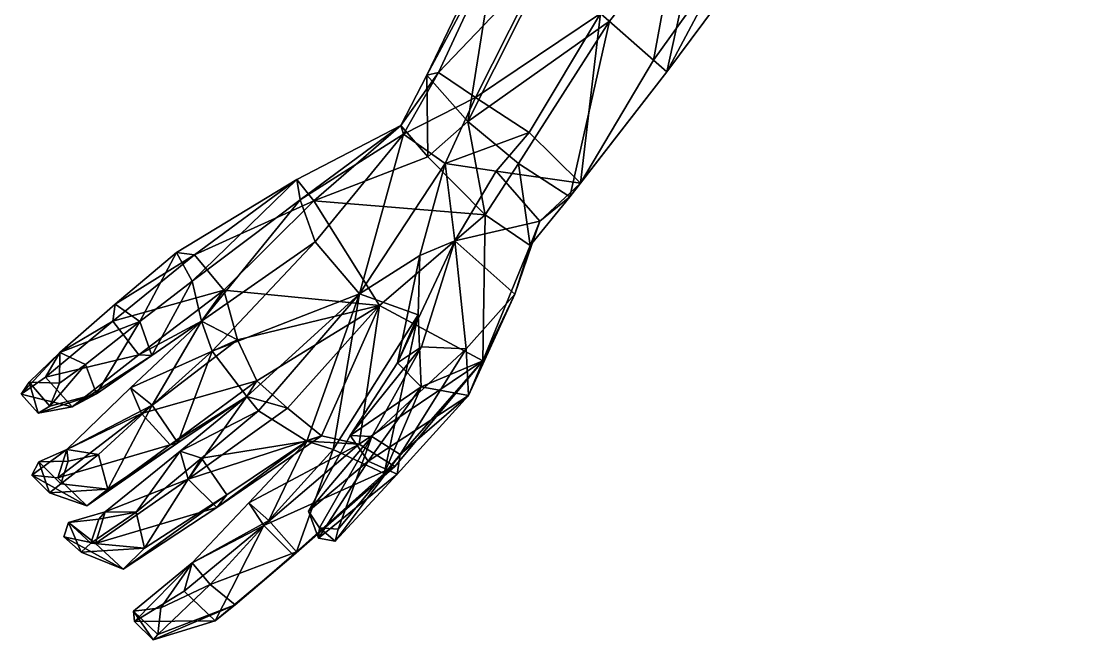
# Model space of a CAD drawing. Extents: x -19 to 185, y -33 to 46.
# Drawn here: x 17.01 to 52.87, y -16.26 to 4.69 of the extents above; entities that cross this region are included whole.
import ezdxf

# ---------------------------------------------------------------- set-up
doc = ezdxf.new("R2010")
doc.units = 0
doc.layers.add('OBJECT_11', color=160, linetype='CONTINUOUS')
doc.layers.add('OBJECT_12', color=41, linetype='CONTINUOUS')

msp = doc.modelspace()

# ---------------------------------------------------------------- meshes
at = {"layer": 'OBJECT_11'}
mesh = msp.add_polyface(dxfattribs=at)
corners = [(44.081, 25.112, 116.491), (46.455, 22.662, 114.964), (43.959, 20.253, 115.1), (40.318, 15.138, 124.734), (42.043, 17.242, 124.649), (39.848, 19.268, 122.5), (39.352, 19.932, 119.69), (37.922, 17.513, 119.299), (38.187, 17.101, 122.336), (40.921, 19.035, 116.45), (40.557, 16.03, 115.223), (48.204, 16.23, 116.877), (46.33, 18.263, 114.949), (48.498, 21.105, 115.228), (42.013, 21.88, 116.944), (42.521, 24.989, 120.124), (43.437, 25.483, 117.549), (40.861, 22.178, 120.034), (50.005, 19.322, 116.808), (42.313, 18.098, 114.999), (47.615, 15.768, 123.11), (49.25, 18.457, 123.088), (47.949, 19.326, 124.742), (39.355, 8.41, 124.813), (42.83, 12.7, 125.1), (40.318, 15.138, 124.734), (34.709, 6.678, 123.172), (33.4, 7.79, 120.977), (31.154, 2.952, 119.628), (46.074, 17.124, 124.772), (41.813, 6.929, 118.866), (45.588, 10.808, 119.642), (44.363, 11.217, 123.602), (40.996, 6.952, 123.539), (37.135, 10.644, 124.113), (45.045, 16.004, 114.709), (46.955, 13.955, 116.976), (46.33, 18.263, 114.949), (45.045, 16.004, 114.709), (43.403, 22.562, 122.191), (35.617, 12.737, 118.837), (33.208, 7.966, 118.62), (45.545, 11.586, 117.279), (43.633, 13.615, 114.688), (41.599, 21.319, 122.598), (43.727, 19.185, 124.475), (45.555, 20.736, 123.786), (48.717, 15.163, 119.745), (43.633, 13.615, 114.688), (35.576, 12.463, 121.662), (32.146, 1.293, 116.029), (34.804, 6.597, 116.415), (36.939, 4.695, 116.238), (30.756, 2.867, 117.752), (37.913, 11.251, 115.81), (33.86, -0.127, 116.443), (40.151, 8.747, 115.681), (35.599, -1.262, 119.27), (33.86, -0.127, 116.443), (36.939, 4.695, 116.238), (38.888, 2.972, 119.399), (40.151, 8.747, 115.681), (50.372, 18.069, 119.518), (43.673, 22.836, 122.893), (44.723, 20.706, 124.516), (43.037, 20.619, 124.238), (52.332, 19.213, 121.123), (52.193, 20.951, 117.901), (52.871, 22.521, 122.267), (48.188, 30.938, 120.169), (51.487, 29.514, 120.835), (51.119, 27.212, 115.149), (51.289, 25.273, 114.963), (52.809, 27.804, 120.92), (51.289, 25.273, 114.963), (52.809, 27.804, 120.92), (50.041, 20.453, 124.885), (44.973, 30.619, 120.02), (49.087, 29.408, 116.357), (47.303, 19.134, 124.717), (44.759, 19.265, 124.597), (43.764, 19.95, 124.272), (45.808, 19.968, 124.662), (46.251, 19.298, 125.04), (48.447, 18.878, 124.191), (45.572, 29.53, 117.422), (47.243, 13.061, 119.707), (42.431, 23.368, 123.582), (43.551, 25.287, 122.114), (43.673, 22.836, 122.893), (42.431, 23.368, 123.582), (43.006, 27.782, 122.063), (42.546, 25.772, 122.862), (43.801, 27.378, 120.394), (46.105, 13.634, 123.349), (32.399, 2.107, 121.805), (34.215, 0.918, 123.218), (36.64, 4.956, 124.093), (34.709, 6.678, 123.172), (44.498, 15.008, 124.963), (43.727, 19.185, 124.475), (42.043, 17.242, 124.649), (35.958, -0.796, 121.877), (38.435, 3.367, 122.783), (45.555, 20.736, 123.786), (48.498, 21.105, 115.228), (32.399, 2.107, 121.805), (50.852, 25.06, 115.819), (51.159, 25.162, 114.901), (52.148, 20.944, 117.904), (48.578, 29.007, 116.531), (49.065, 29.375, 116.342), (51.062, 27.175, 115.13), (50.534, 26.975, 116.155), (51.952, 21.176, 117.773), (52.294, 19.22, 121.075), (51.842, 19.854, 120.24), (51.952, 21.176, 117.773), (45.565, 29.49, 117.44), (52.148, 20.944, 117.904), (47.292, 19.165, 124.693), (47.376, 19.555, 124.235), (48.708, 19.414, 123.604), (48.477, 18.91, 124.183), (50.483, 26.929, 116.134), (48.568, 28.965, 116.523), (45.256, 28.47, 118.435), (51.806, 19.856, 120.213), (47.406, 19.576, 124.214), (48.726, 19.45, 123.587), (45.273, 28.44, 118.443), (44.321, 27.026, 120.28), (52.193, 20.951, 117.901), (45.35, 21.028, 123.839), (44.541, 22.376, 122.819), (47.376, 19.555, 124.235), (47.292, 19.165, 124.693), (46.695, 19.729, 124.412), (50.796, 25.026, 115.816), (45.879, 19.981, 124.662), (46.74, 19.758, 124.393), (44.541, 22.376, 122.819), (44.429, 25.152, 121.603), (44.811, 20.705, 124.523), (45.879, 19.981, 124.662), (44.488, 22.389, 122.822), (44.406, 25.16, 121.635), (43.832, 27.384, 120.349), (37.135, 10.644, 124.113), (43.591, 25.282, 122.088), (45.304, 21.017, 123.85), (44.488, 22.389, 122.822), (44.291, 27.043, 120.281), (44.811, 20.705, 124.523), (45.304, 21.017, 123.85), (43.691, 22.835, 122.878), (46.695, 19.729, 124.412), (43.691, 22.835, 122.878)]
mesh.append_faces([[corners[k] for k in face] for face in [(0, 1, 2), (3, 4, 5), (6, 7, 8), (8, 5, 6), (9, 10, 7), (7, 6, 9), (11, 12, 13), (2, 14, 0), (15, 16, 14), (14, 17, 15), (13, 18, 11), (2, 19, 9), (5, 8, 3), (20, 21, 22), (23, 24, 25), (26, 27, 28), (22, 29, 20), (30, 31, 32), (24, 23, 33), (33, 32, 24), (25, 34, 23), (9, 14, 2), (35, 12, 11), (11, 36, 35), (19, 2, 37), (37, 38, 19), (32, 33, 30), (39, 15, 17), (40, 41, 27), (14, 9, 6), (36, 42, 43), (44, 5, 4), (4, 45, 44), (5, 44, 17), (17, 6, 5), (6, 17, 14), (10, 19, 38), (17, 44, 39), (44, 45, 46), (21, 20, 47), (46, 39, 44), (43, 35, 36), (38, 48, 10), (27, 49, 40), (50, 51, 52), (53, 28, 27), (27, 41, 53), (41, 40, 54), (54, 51, 41), (52, 55, 50), (56, 52, 51), (57, 58, 59), (51, 54, 56), (60, 59, 61), (61, 30, 60), (59, 60, 57), (47, 62, 21), (63, 64, 65), (18, 62, 47), (66, 67, 68), (69, 70, 71), (72, 71, 70), (70, 73, 72), (67, 74, 75), (75, 68, 67), (68, 76, 66), (77, 69, 78), (79, 80, 81), (81, 82, 79), (83, 84, 66), (66, 76, 83), (71, 78, 69), (78, 85, 77), (42, 36, 86), (65, 87, 63), (37, 2, 1), (80, 79, 84), (84, 83, 80), (64, 82, 81), (81, 65, 64), (88, 89, 90), (91, 77, 85), (90, 92, 88), (93, 88, 92), (92, 91, 93), (85, 93, 91), (86, 31, 42), (94, 32, 31), (47, 11, 18), (86, 47, 20), (95, 96, 97), (97, 23, 34), (34, 98, 97), (99, 29, 100), (100, 101, 99), (20, 94, 86), (102, 103, 97), (29, 99, 94), (94, 20, 29), (47, 86, 36), (36, 11, 47), (97, 98, 95), (97, 96, 102), (31, 86, 94), (102, 57, 60), (99, 24, 32), (32, 94, 99), (101, 25, 24), (24, 99, 101), (60, 103, 102), (60, 30, 33), (23, 97, 103), (33, 103, 60), (100, 29, 22), (22, 104, 100), (103, 33, 23), (1, 105, 37), (28, 106, 26), (107, 108, 109), (110, 111, 112), (112, 113, 110), (108, 107, 113), (113, 112, 108), (109, 114, 107), (115, 116, 117), (118, 111, 110), (117, 119, 115), (120, 121, 122), (122, 123, 120), (113, 124, 125), (110, 126, 118), (127, 116, 122), (122, 116, 115), (121, 128, 129), (115, 119, 67), (85, 78, 111), (111, 118, 85), (71, 72, 108), (108, 112, 71), (129, 122, 121), (122, 129, 127), (130, 126, 110), (110, 125, 130), (71, 112, 111), (111, 78, 71), (125, 110, 113), (115, 123, 122), (120, 123, 84), (131, 130, 15), (108, 72, 132), (132, 109, 108), (31, 30, 42), (16, 0, 14), (9, 19, 10), (133, 134, 104), (16, 15, 130), (135, 136, 137), (138, 107, 114), (117, 116, 127), (54, 40, 7), (130, 125, 16), (125, 124, 0), (113, 107, 138), (18, 13, 117), (138, 124, 113), (21, 62, 129), (129, 128, 21), (62, 18, 127), (127, 129, 62), (117, 127, 18), (0, 16, 125), (105, 1, 138), (138, 114, 105), (1, 0, 124), (124, 138, 1), (67, 66, 115), (139, 137, 136), (84, 79, 120), (128, 140, 22), (39, 46, 141), (141, 142, 39), (104, 22, 140), (140, 133, 104), (22, 21, 128), (82, 64, 143), (15, 39, 142), (143, 144, 82), (145, 146, 142), (142, 141, 145), (88, 93, 147), (142, 131, 15), (50, 53, 41), (82, 144, 120), (40, 49, 8), (7, 10, 54), (115, 66, 84), (8, 49, 148), (27, 26, 148), (148, 49, 27), (8, 7, 40), (41, 51, 50), (10, 48, 56), (56, 54, 10), (42, 30, 61), (61, 43, 42), (147, 149, 88), (148, 3, 8), (120, 79, 82), (133, 150, 151), (152, 146, 149), (152, 147, 118), (118, 126, 152), (153, 154, 137), (151, 134, 133), (153, 155, 145), (147, 93, 85), (145, 154, 153), (149, 146, 145), (145, 155, 149), (84, 123, 115), (149, 147, 152), (137, 139, 153), (88, 149, 155), (140, 156, 150), (128, 121, 156), (85, 118, 147), (157, 143, 64), (64, 63, 157), (156, 140, 128), (155, 89, 88), (126, 130, 131), (131, 152, 126), (152, 131, 142), (150, 133, 140), (142, 146, 152)]])
at = {"layer": 'OBJECT_12'}
mesh = msp.add_polyface(dxfattribs=at)
corners = [(18.563, -9.818, 121.349), (19.631, -9.982, 122.022), (21.452, -8.311, 121.063), (24.996, -7.487, 117.415), (22.057, -9.652, 119.126), (21.089, -8.591, 118.87), (18.253, -10.774, 120.597), (18.563, -9.818, 121.349), (20.722, -7.725, 120.201), (20.722, -7.725, 120.201), (19.955, -11.158, 121.743), (22.326, -9.589, 120.397), (19.237, -11.72, 120.877), (22.326, -9.589, 120.397), (24.345, -6.103, 117.044), (19.955, -11.158, 121.743), (19.65, -12.175, 125.272), (20.908, -11.935, 123.225), (19.857, -11.926, 122.5), (24.658, -8.023, 119.137), (18.616, -12.291, 125.495), (19.533, -13, 121.905), (18.462, -12.77, 125.243), (19.041, -13.296, 125.509), (19.371, -12.986, 125.844), (23.121, -5.468, 119.009), (23.121, -5.468, 119.009), (23.482, -6.484, 120.039), (24.658, -8.023, 119.137), (20.202, -4.888, 120.277), (22.271, -3.143, 118.884), (22.885, -3.226, 117.291), (17.975, -11.284, 124.428), (17.377, -10.682, 124.257), (18.737, -8.369, 121.029), (17.586, -8.579, 124.074), (17.015, -7.94, 124.041), (20.998, -6.611, 119.313), (23.876, -4.419, 117.277), (21.442, -6.626, 120.249), (20.116, -5.463, 119.237), (22.885, -3.226, 117.291), (17.839, -7.366, 120.974), (20.116, -5.463, 119.237), (17.839, -7.366, 120.974), (18.319, -6.531, 121.617), (21.442, -6.626, 120.249), (22.81, -4.111, 120.101), (21.035, -5.484, 121.126), (19.193, -6.941, 122.232), (18.603, -10.21, 124.147), (18.356, -10.975, 124.754), (17.377, -10.682, 124.257), (17.615, -10.227, 124.543), (18.253, -10.774, 120.597), (18.356, -10.975, 124.754), (17.975, -11.284, 124.428), (21.192, -13.153, 123.132), (24.259, -15.073, 123.2), (21.638, -16.08, 125.507), (21.489, -16.259, 124.968), (22.805, -13.654, 122.665), (20.817, -15.288, 125.208), (21.745, -15.177, 125.332), (25.231, -12.388, 120.563), (22.538, -14.609, 122.079), (22.805, -13.654, 122.665), (24.724, -11.623, 121.592), (25.4, -12.218, 122.53), (24.724, -11.623, 121.592), (23.417, -14.385, 123.498), (26.341, -13.276, 122.349), (20.849, -15.642, 124.735), (24.259, -15.073, 123.2), (21.638, -16.08, 125.507), (26.238, -13.393, 121.067), (26.341, -13.276, 122.349), (22.538, -14.609, 122.079), (23.581, -15.613, 122.46), (20.849, -15.642, 124.735), (27.579, -9.816, 121.493), (19.571, -7.932, 121.686), (28.459, -9.638, 118.836), (26.692, -9.536, 120.527), (26.692, -9.536, 120.527), (29.31, -10.621, 121.154), (29.31, -10.621, 121.154), (29.672, -10.392, 119.337), (23.984, -11.35, 121.788), (21.192, -13.153, 123.132), (20.472, -13.862, 122.351), (19.041, -13.296, 125.509), (18.462, -12.77, 125.243), (19.533, -13, 121.905), (22.674, -10.815, 119.573), (23.647, -11.779, 120.139), (23.984, -11.35, 121.788), (23.121, -10.107, 121.989), (22.395, -9.868, 120.678), (19.857, -11.926, 122.5), (22.395, -9.868, 120.678), (20.472, -13.862, 122.351), (26.03, -8.419, 117.241), (27.183, -9.353, 117.813), (21.489, -16.259, 124.968), (25.055, -8.503, 120.945), (31.706, -2.747, 124.319), (33.108, -0.384, 123.154), (31.378, -0.132, 121.575), (30.756, 2.867, 117.752), (32.146, 1.293, 116.029), (30.787, 0.097, 116.355), (29.961, 0.859, 119.476), (31.378, -0.132, 121.575), (32.399, 2.107, 121.805), (31.154, 2.952, 119.628), (29.879, 1.161, 117.932), (32.735, -1.866, 117.138), (29.151, -4.942, 117.44), (34.251, -2.911, 119.879), (32.735, -1.866, 117.138), (33.86, -0.127, 116.443), (35.599, -1.262, 119.27), (26.926, -1.398, 116.392), (32.656, -6.811, 120.519), (27.122, -12.466, 128.325), (27.084, -12.817, 127.405), (27.653, -12.92, 127.185), (26.747, -11.901, 127.649), (28.162, -9.341, 126.21), (28.768, -10.206, 125.187), (27.084, -12.817, 127.405), (29.754, -10.644, 125.384), (27.653, -12.92, 127.185), (27.75, -12.51, 128.297), (28.897, -9.375, 127.154), (29.854, -9.982, 126.928), (26.747, -11.901, 127.649), (28.162, -9.341, 126.21), (17.284, -7.532, 124.406), (17.985, -8.345, 124.45), (18.315, -7.566, 123.982), (28.474, -4.546, 120.827), (32.162, -7.989, 123.33), (30.562, -7.696, 122.64), (30.465, -5.254, 122.479), (30.562, -7.696, 122.64), (29.757, -6.875, 124.803), (26.97, -2.785, 120.173), (32.082, -6.409, 125.887), (30.574, -6.34, 126.177), (30.515, -3.245, 123.43), (34.251, -2.911, 119.879), (33.738, -4.553, 122.904), (34.579, -2.077, 122.088), (32.082, -6.409, 125.887), (33.738, -4.553, 122.904), (26.46, -1.362, 119.492), (29.961, 0.859, 119.476), (32.656, -6.811, 120.519), (33.86, -0.127, 116.443), (35.958, -0.796, 121.877), (34.579, -2.077, 122.088), (33.108, -0.384, 123.154), (34.215, 0.918, 123.218), (31.378, -0.132, 121.575), (32.399, 2.107, 121.805), (17.586, -8.579, 124.074), (29.879, 1.161, 117.932), (26.349, -0.668, 118.119), (17.015, -7.94, 124.041), (19.571, -7.932, 121.686), (17.985, -8.345, 124.45), (29.757, -6.875, 124.803), (26.926, -1.398, 116.392), (29.854, -9.982, 126.928), (30.787, 0.097, 116.355), (34.579, -2.077, 122.088), (32.735, -1.866, 117.138), (30.787, 0.097, 116.355), (27.75, -12.51, 128.297)]
mesh.append_faces([[corners[k] for k in face] for face in [(0, 1, 2), (3, 4, 5), (5, 6, 7), (7, 8, 5), (2, 9, 0), (10, 11, 2), (12, 4, 13), (5, 14, 3), (6, 5, 4), (13, 15, 12), (2, 1, 10), (16, 17, 18), (4, 3, 19), (14, 5, 8), (18, 20, 16), (21, 22, 20), (20, 18, 21), (20, 22, 23), (23, 24, 20), (8, 25, 14), (19, 13, 4), (26, 9, 2), (2, 27, 26), (11, 28, 27), (27, 2, 11), (4, 12, 6), (29, 30, 31), (12, 32, 33), (34, 35, 36), (37, 38, 25), (25, 39, 37), (40, 41, 38), (38, 37, 40), (36, 42, 34), (43, 44, 45), (46, 26, 47), (45, 29, 43), (48, 29, 45), (17, 16, 24), (45, 49, 48), (47, 48, 46), (48, 47, 30), (33, 6, 12), (1, 50, 51), (52, 53, 0), (0, 54, 52), (50, 1, 0), (0, 53, 50), (51, 10, 1), (32, 12, 15), (30, 29, 48), (15, 55, 32), (53, 52, 56), (56, 51, 53), (31, 43, 29), (24, 57, 17), (58, 59, 60), (61, 62, 63), (64, 65, 66), (66, 67, 64), (68, 69, 61), (61, 70, 68), (63, 70, 61), (71, 68, 70), (72, 62, 61), (70, 73, 71), (74, 73, 70), (70, 63, 74), (75, 76, 58), (61, 77, 72), (78, 60, 79), (60, 78, 58), (80, 68, 71), (48, 49, 81), (82, 64, 67), (67, 83, 82), (84, 69, 68), (68, 80, 84), (71, 85, 80), (79, 65, 78), (86, 76, 75), (75, 87, 86), (87, 75, 64), (64, 82, 87), (58, 78, 75), (64, 75, 78), (88, 89, 90), (90, 91, 92), (92, 93, 90), (93, 94, 95), (95, 90, 93), (90, 95, 88), (57, 96, 97), (17, 97, 98), (97, 17, 57), (99, 100, 94), (94, 93, 99), (23, 101, 57), (98, 18, 17), (19, 102, 94), (57, 24, 23), (94, 102, 103), (78, 65, 64), (62, 72, 104), (104, 74, 62), (98, 97, 105), (105, 28, 98), (103, 95, 94), (94, 100, 19), (95, 103, 83), (83, 88, 95), (97, 96, 84), (84, 105, 97), (81, 46, 48), (106, 107, 108), (109, 110, 111), (112, 113, 114), (114, 115, 112), (116, 112, 115), (115, 109, 116), (111, 116, 109), (117, 111, 110), (118, 14, 38), (34, 37, 39), (119, 120, 121), (121, 122, 119), (62, 74, 63), (38, 123, 118), (118, 124, 82), (125, 126, 127), (128, 129, 130), (130, 131, 128), (131, 130, 132), (132, 133, 131), (127, 134, 125), (135, 125, 134), (53, 51, 50), (134, 136, 135), (137, 125, 135), (135, 138, 137), (82, 103, 118), (20, 24, 16), (139, 140, 141), (27, 28, 142), (19, 3, 102), (143, 144, 124), (125, 137, 126), (3, 14, 118), (118, 102, 3), (25, 38, 14), (83, 103, 82), (145, 146, 147), (103, 102, 118), (41, 123, 38), (28, 105, 142), (105, 84, 142), (26, 27, 148), (82, 124, 87), (149, 106, 150), (142, 151, 108), (124, 152, 153), (152, 154, 153), (124, 153, 143), (155, 143, 153), (149, 156, 106), (157, 148, 158), (145, 151, 142), (159, 146, 85), (151, 145, 147), (86, 87, 124), (142, 148, 27), (110, 160, 117), (142, 84, 80), (85, 146, 145), (122, 161, 162), (163, 162, 161), (161, 164, 163), (165, 163, 164), (164, 166, 165), (145, 80, 85), (167, 140, 139), (168, 169, 157), (157, 158, 168), (147, 150, 106), (106, 151, 147), (162, 119, 122), (139, 170, 167), (49, 141, 140), (39, 171, 34), (42, 40, 37), (37, 34, 42), (80, 145, 142), (171, 172, 35), (140, 81, 49), (144, 130, 129), (170, 139, 45), (45, 44, 170), (141, 49, 45), (45, 139, 141), (129, 173, 144), (35, 34, 171), (158, 148, 142), (174, 169, 168), (149, 150, 135), (143, 155, 175), (175, 132, 143), (47, 157, 169), (169, 30, 47), (168, 176, 174), (138, 135, 150), (26, 148, 157), (157, 47, 26), (169, 174, 31), (142, 108, 158), (135, 136, 149), (31, 30, 169), (177, 107, 106), (150, 147, 138), (178, 152, 124), (123, 179, 178), (178, 118, 123), (108, 151, 106), (124, 118, 178), (130, 144, 143), (175, 180, 133), (133, 132, 175), (143, 132, 130), (106, 156, 177)]])

doc.saveas('drawing.dxf')
